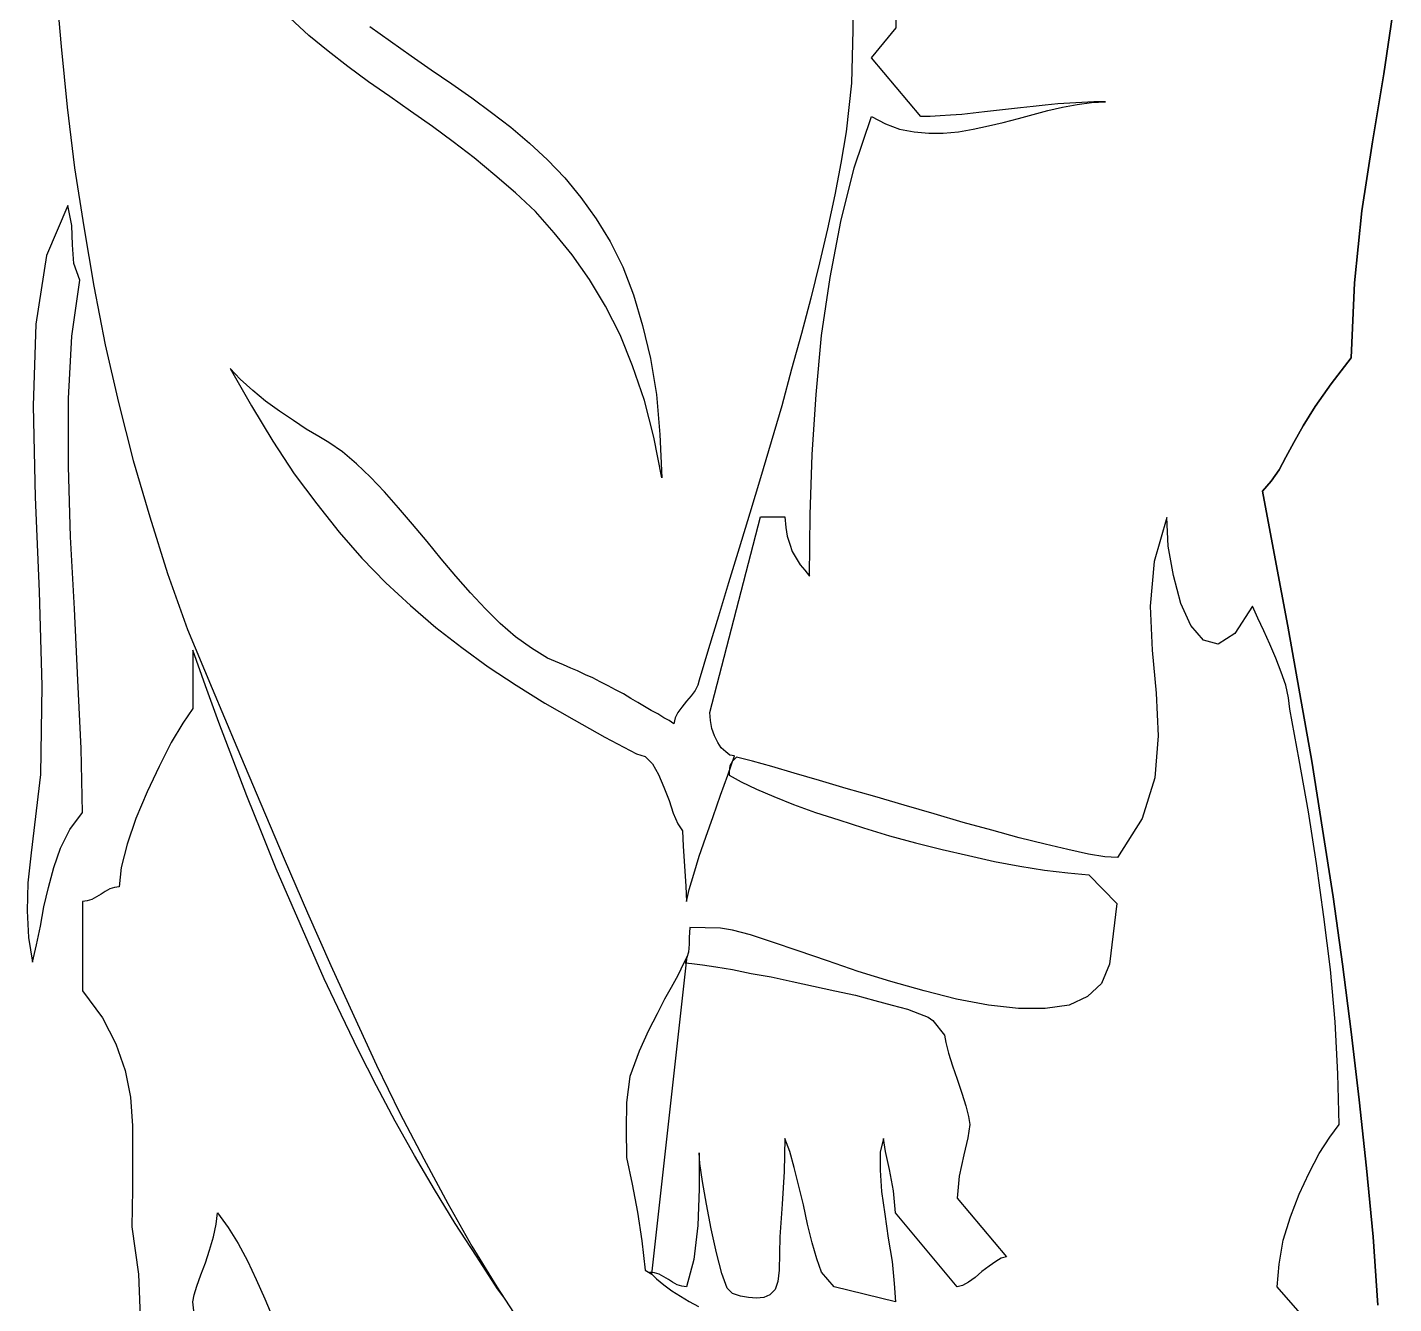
# Model space of a CAD drawing. Extents: x 500 to 638, y 181 to 267.
# Drawn here: x 622.9953 to 623.3948, y 203.8082 to 204.1814 of the extents above; entities that cross this region are included whole.
import ezdxf

# ---------------------------------------------------------------- set-up
doc = ezdxf.new("R2010")
doc.units = 0
doc.header["$LTSCALE"] = 7
doc.layers.add('ACESSÓRIO', color=2, linetype='CONTINUOUS')

msp = doc.modelspace()

# ---------------------------------------------------------------- linework, layer by layer
at = {"layer": 'ACESSÓRIO'}
for p, q in [((623.23689, 204.19536), (623.2367, 204.18058)), ((623.00371, 204.19361), (623.00526, 204.17572)), ((623.24934, 204.18117), (623.24934, 204.18991)), ((623.3919, 204.16775), (623.39482, 204.18759)), ((623.39482, 204.18759), (623.3919, 204.16775)), ((623.07761, 204.17902), (623.07216, 204.18408)), ((623.08325, 204.17436), (623.07761, 204.17902)), ((623.0955, 204.18156), (623.10153, 204.17728)), ((623.2367, 204.18058), (623.23631, 204.16502)), ((623.24215, 204.17242), (623.24934, 204.18117)), ((623.00526, 204.17572), (623.00701, 204.15802)), ((623.08909, 204.16988), (623.08325, 204.17436)), ((623.10153, 204.17728), (623.10756, 204.173)), ((623.10756, 204.173), (623.1134, 204.16891)), ((623.25654, 204.1553), (623.24215, 204.17242)), ((623.09511, 204.16541), (623.08909, 204.16988)), ((623.1134, 204.16891), (623.11942, 204.16483)), ((623.3886, 204.14791), (623.3919, 204.16775)), ((623.3919, 204.16775), (623.3886, 204.14791)), ((623.10133, 204.16114), (623.09511, 204.16541)), ((623.11942, 204.16483), (623.12526, 204.16074)), ((623.23631, 204.16502), (623.23476, 204.15083)), ((623.10737, 204.15686), (623.10133, 204.16114)), ((623.12526, 204.16074), (623.13109, 204.15647)), ((623.28941, 204.15822), (623.28571, 204.15783)), ((623.29291, 204.1586), (623.28941, 204.15822)), ((623.2966, 204.15899), (623.29291, 204.1586)), ((623.3001, 204.15919), (623.2966, 204.15899)), ((623.29797, 204.15802), (623.30224, 204.1588)), ((623.30361, 204.15938), (623.3001, 204.15919)), ((623.30224, 204.1588), (623.30652, 204.15938)), ((623.30711, 204.15957), (623.30361, 204.15938)), ((623.30652, 204.15938), (623.31061, 204.15957)), ((623.31061, 204.15957), (623.30711, 204.15957)), ((623.00701, 204.15802), (623.00915, 204.14032)), ((623.11379, 204.15238), (623.10737, 204.15686)), ((623.13109, 204.15647), (623.13673, 204.15219)), ((623.23709, 204.14032), (623.24215, 204.1553)), ((623.24215, 204.1553), (623.24623, 204.15316)), ((623.25926, 204.1553), (623.25654, 204.1553)), ((623.26218, 204.15549), (623.25926, 204.1553)), ((623.26529, 204.15569), (623.26218, 204.15549)), ((623.2686, 204.15588), (623.26529, 204.15569)), ((623.2719, 204.15627), (623.2686, 204.15588)), ((623.27521, 204.15666), (623.2719, 204.15627)), ((623.27871, 204.15705), (623.27521, 204.15666)), ((623.28221, 204.15744), (623.27871, 204.15705)), ((623.28065, 204.15355), (623.28513, 204.15471)), ((623.28571, 204.15783), (623.28221, 204.15744)), ((623.28513, 204.15471), (623.28941, 204.15588)), ((623.28941, 204.15588), (623.29369, 204.15705)), ((623.29369, 204.15705), (623.29797, 204.15802)), ((623.11981, 204.14791), (623.11379, 204.15238)), ((623.13673, 204.15219), (623.14218, 204.14752)), ((623.23476, 204.15083), (623.2332, 204.14169)), ((623.24623, 204.15316), (623.25031, 204.15161)), ((623.25031, 204.15161), (623.25459, 204.15083)), ((623.25459, 204.15083), (623.25887, 204.15043)), ((623.25887, 204.15043), (623.26315, 204.15043)), ((623.26315, 204.15043), (623.26763, 204.15083)), ((623.26763, 204.15083), (623.2719, 204.15161)), ((623.2719, 204.15161), (623.27637, 204.15258)), ((623.27637, 204.15258), (623.28065, 204.15355)), ((623.12603, 204.14324), (623.11981, 204.14791)), ((623.14218, 204.14752), (623.14743, 204.14266)), ((623.38548, 204.12768), (623.3886, 204.14791)), ((623.3886, 204.14791), (623.38548, 204.12768)), ((623.13206, 204.13818), (623.12603, 204.14324)), ((623.14743, 204.14266), (623.15249, 204.13741)), ((623.00915, 204.14032), (623.01187, 204.12301)), ((623.2332, 204.14169), (623.23145, 204.13235)), ((623.2332, 204.12457), (623.23709, 204.14032)), ((623.1381, 204.13293), (623.13206, 204.13818)), ((623.15249, 204.13741), (623.15715, 204.13157)), ((623.14393, 204.12749), (623.1381, 204.13293)), ((623.15715, 204.13157), (623.16162, 204.12534)), ((623.23145, 204.13235), (623.22931, 204.12243)), ((623.0072, 204.12924), (623.00098, 204.11465)), ((623.00837, 204.1234), (623.0072, 204.12924)), ((623.14938, 204.12127), (623.14393, 204.12749)), ((623.38335, 204.10668), (623.38548, 204.12768)), ((623.38548, 204.12768), (623.38335, 204.10668)), ((623.00857, 204.11776), (623.00837, 204.1234)), ((623.01187, 204.12301), (623.01479, 204.1057)), ((623.16162, 204.12534), (623.16571, 204.11873)), ((623.22931, 204.12243), (623.22697, 204.11251)), ((623.23009, 204.10823), (623.2332, 204.12457)), ((623.15463, 204.11484), (623.14938, 204.12127)), ((623.16571, 204.11873), (623.16941, 204.11135)), ((623.00098, 204.11465), (622.99787, 204.09462)), ((623.00896, 204.11232), (623.00857, 204.11776)), ((623.15968, 204.10765), (623.15463, 204.11484)), ((623.0107, 204.10746), (623.00896, 204.11232)), ((623.16941, 204.11135), (623.17252, 204.10318)), ((623.22697, 204.11251), (623.22445, 204.10221)), ((623.00837, 204.09112), (623.0107, 204.10746)), ((623.16435, 204.09987), (623.15968, 204.10765)), ((623.22756, 204.09131), (623.23009, 204.10823)), ((623.38237, 204.0847), (623.38335, 204.10668)), ((623.38335, 204.10668), (623.38237, 204.0847)), ((623.01479, 204.1057), (623.0181, 204.08859)), ((623.17252, 204.10318), (623.17524, 204.09423)), ((623.16863, 204.09151), (623.16435, 204.09987)), ((623.22445, 204.10221), (623.22172, 204.0919)), ((622.99787, 204.09462), (622.99709, 204.07069)), ((623.0074, 204.07284), (623.00837, 204.09112)), ((623.17232, 204.08237), (623.16863, 204.09151)), ((623.17524, 204.09423), (623.17758, 204.0845)), ((623.22172, 204.0919), (623.21881, 204.0814)), ((623.226, 204.074), (623.22756, 204.09131)), ((623.0181, 204.08859), (623.02198, 204.07167)), ((623.17582, 204.07225), (623.17232, 204.08237)), ((623.17758, 204.0845), (623.17933, 204.074)), ((623.37653, 204.07712), (623.38237, 204.0847)), ((623.38237, 204.0847), (623.37653, 204.07712)), ((623.05466, 204.08159), (623.06088, 204.07069)), ((623.05758, 204.07848), (623.05466, 204.08159)), ((623.06127, 204.07517), (623.05758, 204.07848)), ((623.21881, 204.0814), (623.21589, 204.07069)), ((623.06497, 204.07206), (623.06127, 204.07517)), ((623.37187, 204.0705), (623.37653, 204.07712)), ((623.37653, 204.07712), (623.37187, 204.0705)), ((622.99709, 204.07069), (622.99767, 204.04405)), ((623.0074, 204.053), (623.0074, 204.07284)), ((623.02198, 204.07167), (623.02626, 204.05474)), ((623.06088, 204.07069), (623.0671, 204.06038)), ((623.06905, 204.06914), (623.06497, 204.07206)), ((623.17855, 204.06156), (623.17582, 204.07225)), ((623.17933, 204.074), (623.1803, 204.06233)), ((623.21589, 204.07069), (623.21278, 204.06019)), ((623.22484, 204.0565), (623.226, 204.074)), ((623.36837, 204.06486), (623.37187, 204.0705)), ((623.37187, 204.0705), (623.36837, 204.06486)), ((623.07314, 204.06642), (623.06905, 204.06914)), ((623.07683, 204.06389), (623.07314, 204.06642)), ((623.08052, 204.06175), (623.07683, 204.06389)), ((623.36565, 204.06), (623.36837, 204.06486)), ((623.36837, 204.06486), (623.36565, 204.06)), ((623.0671, 204.06038), (623.07333, 204.05086)), ((623.08345, 204.06), (623.08052, 204.06175)), ((623.08753, 204.05728), (623.08345, 204.06)), ((623.18088, 204.04969), (623.17855, 204.06156)), ((623.1803, 204.06233), (623.18088, 204.04969)), ((623.21278, 204.06019), (623.20967, 204.04969)), ((623.36332, 204.05572), (623.36565, 204.06)), ((623.36565, 204.06), (623.36332, 204.05572)), ((623.02626, 204.05474), (623.03112, 204.03822)), ((623.09161, 204.05377), (623.08753, 204.05728)), ((623.22425, 204.0388), (623.22484, 204.0565)), ((623.36137, 204.05203), (623.36332, 204.05572)), ((623.36332, 204.05572), (623.36137, 204.05203)), ((623.00798, 204.03238), (623.0074, 204.053)), ((623.07333, 204.05086), (623.07994, 204.04211)), ((623.09569, 204.04988), (623.09161, 204.05377)), ((623.35904, 204.04872), (623.36137, 204.05203)), ((623.36137, 204.05203), (623.35904, 204.04872)), ((623.09978, 204.0456), (623.09569, 204.04988)), ((623.20967, 204.04969), (623.20655, 204.03938)), ((623.3565, 204.0458), (623.35904, 204.04872)), ((623.35904, 204.04872), (623.3565, 204.0458)), ((622.99767, 204.04405), (622.99884, 204.01644)), ((623.10387, 204.04094), (623.09978, 204.0456)), ((623.3602, 204.02596), (623.3565, 204.0458)), ((623.3565, 204.0458), (623.3602, 204.02596)), ((623.07994, 204.04211), (623.08655, 204.03374)), ((623.10795, 204.03608), (623.10387, 204.04094)), ((623.20655, 204.03938), (623.20345, 204.02907)), ((623.22406, 204.02091), (623.22425, 204.0388)), ((623.03112, 204.03822), (623.03637, 204.02169)), ((623.11223, 204.03102), (623.10795, 204.03608)), ((623.19489, 203.98104), (623.20967, 204.03822)), ((623.20967, 204.03822), (623.21686, 204.03822)), ((623.21686, 204.03822), (623.21706, 204.0351)), ((623.21706, 204.0351), (623.21745, 204.03258)), ((623.3285, 204.03802), (623.3248, 204.02518)), ((623.32889, 204.02966), (623.3285, 204.03802)), ((623.00915, 204.01138), (623.00798, 204.03238)), ((623.08655, 204.03374), (623.09317, 204.02616)), ((623.11631, 204.02596), (623.11223, 204.03102)), ((623.21745, 204.03258), (623.21823, 204.03024)), ((623.20345, 204.02907), (623.20033, 204.01896)), ((623.21823, 204.03024), (623.219, 204.0281)), ((623.219, 204.0281), (623.22017, 204.02616)), ((623.33044, 204.0211), (623.32889, 204.02966)), ((623.09317, 204.02616), (623.10017, 204.01896)), ((623.12059, 204.02091), (623.11631, 204.02596)), ((623.22017, 204.02616), (623.22133, 204.02421)), ((623.22133, 204.02421), (623.2227, 204.02266)), ((623.2227, 204.02266), (623.22406, 204.02091)), ((623.3248, 204.02518), (623.32364, 204.01216)), ((623.3639, 204.00632), (623.3602, 204.02596)), ((623.3602, 204.02596), (623.3639, 204.00632)), ((623.03637, 204.02169), (623.04221, 204.00534)), ((623.10017, 204.01896), (623.10737, 204.01235)), ((623.12487, 204.01605), (623.12059, 204.02091)), ((623.20033, 204.01896), (623.19741, 204.00924)), ((623.33259, 204.01293), (623.33044, 204.0211)), ((622.99884, 204.01644), (622.99962, 203.98881)), ((623.12934, 204.01138), (623.12487, 204.01605)), ((623.01012, 203.99056), (623.00915, 204.01138)), ((623.10737, 204.01235), (623.11476, 204.00593)), ((623.13362, 204.0071), (623.12934, 204.01138)), ((623.32364, 204.01216), (623.32422, 203.99932)), ((623.3355, 204.00652), (623.33259, 204.01293)), ((623.35359, 204.01216), (623.34834, 204.00418)), ((623.35514, 204.00865), (623.35359, 204.01216)), ((623.1381, 204.00321), (623.13362, 204.0071)), ((623.19741, 204.00924), (623.1945, 203.9997)), ((623.3392, 204.00224), (623.3355, 204.00652)), ((623.35689, 204.00496), (623.35514, 204.00865)), ((623.04221, 204.00534), (623.04941, 203.98804)), ((623.11476, 204.00593), (623.12234, 204.00009)), ((623.14277, 203.9999), (623.1381, 204.00321)), ((623.34834, 204.00418), (623.34348, 204.00107)), ((623.35865, 204.00107), (623.35689, 204.00496)), ((623.3674, 203.98649), (623.3639, 204.00632)), ((623.3639, 204.00632), (623.3674, 203.98649)), ((623.04377, 203.99932), (623.04377, 203.98221)), ((623.04746, 203.98881), (623.04377, 203.99932)), ((623.12234, 204.00009), (623.13012, 203.99445)), ((623.14743, 203.99699), (623.14277, 203.9999)), ((623.1945, 203.9997), (623.19177, 203.99056)), ((623.32422, 203.99932), (623.32539, 203.98668)), ((623.34348, 204.00107), (623.3392, 204.00224)), ((623.36039, 203.99699), (623.35865, 204.00107)), ((623.13012, 203.99445), (623.13829, 203.98901)), ((623.1521, 203.99504), (623.14743, 203.99699)), ((623.15424, 203.99407), (623.1521, 203.99504)), ((623.36195, 203.9929), (623.36039, 203.99699)), ((623.01109, 203.97053), (623.01012, 203.99056)), ((623.15618, 203.99329), (623.15424, 203.99407)), ((623.15852, 203.99212), (623.15618, 203.99329)), ((623.16065, 203.99115), (623.15852, 203.99212)), ((623.1628, 203.98998), (623.16065, 203.99115)), ((623.19177, 203.99056), (623.19138, 203.98901)), ((623.36332, 203.98901), (623.36195, 203.9929)), ((622.99962, 203.98881), (622.99923, 203.96295)), ((623.05135, 203.97812), (623.04746, 203.98881)), ((623.04941, 203.98804), (623.0566, 203.97092)), ((623.13829, 203.98901), (623.14665, 203.98376)), ((623.16513, 203.98881), (623.1628, 203.98998)), ((623.16727, 203.98765), (623.16513, 203.98881)), ((623.1696, 203.98649), (623.16727, 203.98765)), ((623.17174, 203.98512), (623.1696, 203.98649)), ((623.19061, 203.98746), (623.18944, 203.9859)), ((623.19138, 203.98901), (623.19061, 203.98746)), ((623.32539, 203.98668), (623.32597, 203.97423)), ((623.36409, 203.98531), (623.36332, 203.98901)), ((623.3709, 203.96684), (623.3674, 203.98649)), ((623.3674, 203.98649), (623.3709, 203.96684)), ((623.14665, 203.98376), (623.15521, 203.9789)), ((623.17388, 203.98395), (623.17174, 203.98512)), ((623.17582, 203.98279), (623.17388, 203.98395)), ((623.17777, 203.98162), (623.17582, 203.98279)), ((623.18671, 203.98259), (623.18555, 203.98104)), ((623.18808, 203.98434), (623.18671, 203.98259)), ((623.18944, 203.9859), (623.18808, 203.98434)), ((623.36448, 203.98201), (623.36409, 203.98531)), ((623.04377, 203.98221), (623.04085, 203.97793)), ((623.15521, 203.9789), (623.16416, 203.97384)), ((623.17972, 203.98065), (623.17777, 203.98162)), ((623.18146, 203.97948), (623.17972, 203.98065)), ((623.18303, 203.9787), (623.18146, 203.97948)), ((623.18438, 203.97773), (623.18303, 203.9787)), ((623.18477, 203.97948), (623.18438, 203.97773)), ((623.18555, 203.98104), (623.18477, 203.97948)), ((623.19508, 203.9787), (623.19489, 203.98104)), ((623.19547, 203.97637), (623.19508, 203.9787)), ((623.3672, 203.96723), (623.36448, 203.98201)), ((623.04085, 203.97793), (623.03735, 203.97229)), ((623.05544, 203.96742), (623.05135, 203.97812)), ((623.19624, 203.97423), (623.19547, 203.97637)), ((623.01148, 203.95187), (623.01109, 203.97053)), ((623.03735, 203.97229), (623.03385, 203.96528)), ((623.0566, 203.97092), (623.06361, 203.95439)), ((623.16416, 203.97384), (623.17349, 203.96898)), ((623.19722, 203.97229), (623.19624, 203.97423)), ((623.1982, 203.97073), (623.19722, 203.97229)), ((623.19955, 203.96956), (623.1982, 203.97073)), ((623.32597, 203.97423), (623.325, 203.96198)), ((623.05952, 203.95673), (623.05544, 203.96742)), ((623.17349, 203.96898), (623.17602, 203.9682)), ((623.17602, 203.9682), (623.17816, 203.96606)), ((623.20072, 203.96859), (623.19955, 203.96956)), ((623.20014, 203.96276), (623.20208, 203.96839)), ((623.20208, 203.96839), (623.20072, 203.96859)), ((623.20149, 203.96684), (623.20072, 203.96547)), ((623.20267, 203.96801), (623.20149, 203.96684)), ((623.20733, 203.96684), (623.20267, 203.96801)), ((623.21298, 203.96528), (623.20733, 203.96684)), ((623.36993, 203.95206), (623.3672, 203.96723)), ((623.37401, 203.947), (623.3709, 203.96684)), ((623.3709, 203.96684), (623.37401, 203.947)), ((622.99923, 203.96295), (622.9965, 203.94)), ((623.03385, 203.96528), (623.03035, 203.95789)), ((623.17816, 203.96606), (623.17991, 203.96295)), ((623.17991, 203.96295), (623.18146, 203.95925)), ((623.198, 203.95692), (623.20014, 203.96276)), ((623.20072, 203.96547), (623.20052, 203.96392)), ((623.20052, 203.96392), (623.20052, 203.96276)), ((623.20052, 203.96276), (623.20403, 203.96081)), ((623.21959, 203.96334), (623.21298, 203.96528)), ((623.22697, 203.9612), (623.21959, 203.96334)), ((623.18146, 203.95925), (623.18303, 203.95536)), ((623.20403, 203.96081), (623.2085, 203.95867)), ((623.2085, 203.95867), (623.21356, 203.95653)), ((623.23476, 203.95886), (623.22697, 203.9612)), ((623.24312, 203.95653), (623.23476, 203.95886)), ((623.325, 203.96198), (623.3213, 203.95011)), ((623.03035, 203.95789), (623.02704, 203.95011)), ((623.0638, 203.94603), (623.05952, 203.95673)), ((623.18303, 203.95536), (623.18419, 203.95167)), ((623.19586, 203.95069), (623.198, 203.95692)), ((623.21356, 203.95653), (623.21939, 203.9542)), ((623.25167, 203.954), (623.24312, 203.95653)), ((623.00779, 203.94681), (623.01148, 203.95187)), ((623.06361, 203.95439), (623.07041, 203.93825)), ((623.18419, 203.95167), (623.18555, 203.94856)), ((623.19372, 203.94466), (623.19586, 203.95069)), ((623.21939, 203.9542), (623.22581, 203.95187)), ((623.22581, 203.95187), (623.23262, 203.94972)), ((623.26043, 203.95148), (623.25167, 203.954)), ((623.26899, 203.94894), (623.26043, 203.95148)), ((623.37226, 203.93689), (623.36993, 203.95206)), ((623.00506, 203.94136), (623.00779, 203.94681)), ((623.02704, 203.95011), (623.02451, 203.94253)), ((623.18555, 203.94856), (623.18691, 203.94642)), ((623.23262, 203.94972), (623.23981, 203.94739)), ((623.23981, 203.94739), (623.2474, 203.94505)), ((623.27735, 203.94662), (623.26899, 203.94894)), ((623.28532, 203.94447), (623.27735, 203.94662)), ((623.3213, 203.95011), (623.31411, 203.93864)), ((623.37712, 203.92717), (623.37401, 203.947)), ((623.37401, 203.947), (623.37712, 203.92717)), ((623.02451, 203.94253), (623.02276, 203.93572)), ((623.06808, 203.93533), (623.0638, 203.94603)), ((623.18691, 203.94642), (623.1871, 203.94195)), ((623.19177, 203.93903), (623.19372, 203.94466)), ((623.2474, 203.94505), (623.25498, 203.94292)), ((623.25498, 203.94292), (623.26277, 203.94097)), ((623.29291, 203.94253), (623.28532, 203.94447)), ((623.29952, 203.94097), (623.29291, 203.94253)), ((622.9965, 203.94), (622.99553, 203.93125)), ((623.00312, 203.93572), (623.00506, 203.94136)), ((623.1871, 203.94195), (623.1875, 203.93611)), ((623.19022, 203.93377), (623.19177, 203.93903)), ((623.26277, 203.94097), (623.27054, 203.93922)), ((623.27054, 203.93922), (623.27813, 203.93747)), ((623.30555, 203.93961), (623.29952, 203.94097)), ((623.31041, 203.93883), (623.30555, 203.93961)), ((623.31411, 203.93864), (623.31041, 203.93883)), ((623.00156, 203.92988), (623.00312, 203.93572)), ((623.02276, 203.93572), (623.02218, 203.93008)), ((623.07275, 203.92463), (623.06808, 203.93533)), ((623.07041, 203.93825), (623.07722, 203.9225)), ((623.1875, 203.93611), (623.18789, 203.93027)), ((623.27813, 203.93747), (623.28552, 203.93611)), ((623.28552, 203.93611), (623.29272, 203.93494)), ((623.29272, 203.93494), (623.29952, 203.93416)), ((623.3744, 203.92133), (623.37226, 203.93689)), ((622.99553, 203.93125), (622.99534, 203.92308)), ((623.18886, 203.9293), (623.19022, 203.93377)), ((623.29952, 203.93416), (623.30574, 203.93358)), ((623.30574, 203.93358), (623.31391, 203.92521)), ((623.0002, 203.92424), (623.00156, 203.92988)), ((623.01557, 203.92717), (623.01421, 203.92639)), ((623.01692, 203.92794), (623.01557, 203.92717)), ((623.0181, 203.92872), (623.01692, 203.92794)), ((623.01946, 203.92949), (623.0181, 203.92872)), ((623.02082, 203.92988), (623.01946, 203.92949)), ((623.02218, 203.93008), (623.02082, 203.92988)), ((623.18789, 203.93027), (623.18808, 203.9258)), ((623.18808, 203.9258), (623.18886, 203.9293)), ((623.37984, 203.90752), (623.37712, 203.92717)), ((623.37712, 203.92717), (623.37984, 203.90752)), ((622.99534, 203.92308), (622.99573, 203.9153)), ((622.99923, 203.9186), (623.0002, 203.92424)), ((623.01285, 203.926), (623.01148, 203.9258)), ((623.01148, 203.9258), (623.01148, 203.89974)), ((623.01421, 203.92639), (623.01285, 203.926)), ((623.07741, 203.91394), (623.07275, 203.92463)), ((623.31391, 203.92521), (623.31177, 203.90752)), ((622.99807, 203.91316), (622.99923, 203.9186)), ((623.07722, 203.9225), (623.08403, 203.90713)), ((623.37634, 203.90596), (623.3744, 203.92133)), ((622.99573, 203.9153), (622.99689, 203.9081)), ((623.18905, 203.91822), (623.18886, 203.9153)), ((623.18886, 203.9153), (623.18886, 203.91335)), ((623.198, 203.91802), (623.18905, 203.91822)), ((623.20149, 203.91744), (623.198, 203.91802)), ((623.20675, 203.91608), (623.20149, 203.91744)), ((623.21317, 203.91394), (623.20675, 203.91608)), ((622.99689, 203.9081), (622.99807, 203.91316)), ((623.08208, 203.90324), (623.07741, 203.91394)), ((623.18866, 203.91102), (623.18769, 203.90791)), ((623.18886, 203.91335), (623.18866, 203.91102)), ((623.22075, 203.91141), (623.21317, 203.91394)), ((623.22931, 203.90849), (623.22075, 203.91141)), ((623.08403, 203.90713), (623.09083, 203.89235)), ((623.17797, 203.81689), (623.18828, 203.90985)), ((623.1873, 203.90791), (623.18555, 203.90421)), ((623.18828, 203.90985), (623.1873, 203.90791)), ((623.18769, 203.90791), (623.18963, 203.90772)), ((623.18963, 203.90772), (623.19275, 203.90733)), ((623.19275, 203.90733), (623.19663, 203.90674)), ((623.19663, 203.90674), (623.20149, 203.90596)), ((623.23826, 203.90538), (623.22931, 203.90849)), ((623.31177, 203.90752), (623.30944, 203.90188)), ((623.38237, 203.88768), (623.37984, 203.90752)), ((623.37984, 203.90752), (623.38237, 203.88768)), ((623.08714, 203.89274), (623.08208, 203.90324)), ((623.18555, 203.90421), (623.18361, 203.90071)), ((623.20149, 203.90596), (623.20694, 203.90479)), ((623.20694, 203.90479), (623.21278, 203.90382)), ((623.21278, 203.90382), (623.219, 203.90246)), ((623.24779, 203.90246), (623.23826, 203.90538)), ((623.37771, 203.8906), (623.37634, 203.90596)), ((623.01148, 203.89974), (623.01732, 203.89177)), ((623.18361, 203.90071), (623.18166, 203.89721)), ((623.219, 203.90246), (623.22523, 203.9011)), ((623.22523, 203.9011), (623.23145, 203.89974)), ((623.23145, 203.89974), (623.23748, 203.89838)), ((623.25751, 203.89974), (623.24779, 203.90246)), ((623.26704, 203.89721), (623.25751, 203.89974)), ((623.30944, 203.90188), (623.30535, 203.89799)), ((623.18166, 203.89721), (623.17952, 203.89293)), ((623.23748, 203.89838), (623.24312, 203.89683)), ((623.24312, 203.89683), (623.24818, 203.89546)), ((623.24818, 203.89546), (623.25265, 203.89429)), ((623.27637, 203.89546), (623.26704, 203.89721)), ((623.28513, 203.89449), (623.27637, 203.89546)), ((623.29991, 203.89546), (623.29291, 203.89449)), ((623.30535, 203.89799), (623.29991, 203.89546)), ((623.01732, 203.89177), (623.0212, 203.88418)), ((623.09219, 203.88224), (623.08714, 203.89274)), ((623.09083, 203.89235), (623.09745, 203.87796)), ((623.17952, 203.89293), (623.17699, 203.88807)), ((623.25265, 203.89429), (623.25615, 203.89293)), ((623.25615, 203.89293), (623.25868, 203.89196)), ((623.25868, 203.89196), (623.26004, 203.89099)), ((623.26004, 203.89099), (623.26354, 203.88671)), ((623.29291, 203.89449), (623.28513, 203.89449)), ((623.37849, 203.87542), (623.37771, 203.8906)), ((623.17699, 203.88807), (623.17427, 203.88204)), ((623.26354, 203.88671), (623.26393, 203.88457)), ((623.38471, 203.86784), (623.38237, 203.88768)), ((623.38237, 203.88768), (623.38471, 203.86784)), ((623.0212, 203.88418), (623.02393, 203.8764)), ((623.26393, 203.88457), (623.26471, 203.88146)), ((623.09745, 203.87193), (623.09219, 203.88224)), ((623.17427, 203.88204), (623.17154, 203.87465)), ((623.26471, 203.88146), (623.26587, 203.87776)), ((623.02393, 203.8764), (623.02548, 203.86862)), ((623.09745, 203.87796), (623.10425, 203.86396)), ((623.17154, 203.87465), (623.17057, 203.86707)), ((623.26587, 203.87776), (623.26724, 203.87387)), ((623.37887, 203.86065), (623.37849, 203.87542)), ((623.1029, 203.86162), (623.09745, 203.87193)), ((623.26724, 203.87387), (623.2686, 203.86979)), ((623.02548, 203.86862), (623.02607, 203.86026)), ((623.17057, 203.86707), (623.17038, 203.85929)), ((623.2686, 203.86979), (623.26976, 203.86609)), ((623.38684, 203.84782), (623.38471, 203.86784)), ((623.38471, 203.86784), (623.38684, 203.84782)), ((623.10425, 203.86396), (623.11125, 203.85054)), ((623.26976, 203.86609), (623.27054, 203.86299)), ((623.27054, 203.86299), (623.27093, 203.86065)), ((623.02607, 203.86026), (623.02607, 203.85132)), ((623.10854, 203.85151), (623.1029, 203.86162)), ((623.17038, 203.85929), (623.17057, 203.85093)), ((623.27093, 203.86065), (623.27035, 203.85676)), ((623.37615, 203.85696), (623.37887, 203.86065)), ((623.21686, 203.85657), (623.21666, 203.84684)), ((623.21823, 203.85268), (623.21686, 203.85657)), ((623.24565, 203.85657), (623.24468, 203.85249)), ((623.24623, 203.85268), (623.24565, 203.85657)), ((623.27035, 203.85676), (623.26918, 203.85171)), ((623.37304, 203.8521), (623.37615, 203.85696)), ((623.02607, 203.85132), (623.02607, 203.84159)), ((623.11437, 203.84159), (623.10854, 203.85151)), ((623.17057, 203.85093), (623.17213, 203.84315)), ((623.19177, 203.85229), (623.19177, 203.84179)), ((623.19197, 203.84918), (623.19177, 203.85229)), ((623.21959, 203.84802), (623.21823, 203.85268)), ((623.24468, 203.85249), (623.24468, 203.84724)), ((623.2474, 203.84743), (623.24623, 203.85268)), ((623.26918, 203.85171), (623.26782, 203.84548)), ((623.37012, 203.84645), (623.37304, 203.8521)), ((623.11125, 203.85054), (623.11826, 203.83751)), ((623.19275, 203.84393), (623.19197, 203.84918)), ((623.21666, 203.84684), (623.21608, 203.83732)), ((623.22094, 203.84257), (623.21959, 203.84802)), ((623.24468, 203.84724), (623.24506, 203.84101)), ((623.24857, 203.8412), (623.2474, 203.84743)), ((623.38879, 203.82779), (623.38684, 203.84782)), ((623.38684, 203.84782), (623.38879, 203.82779)), ((623.17213, 203.84315), (623.17369, 203.83498)), ((623.19392, 203.83732), (623.19275, 203.84393)), ((623.26782, 203.84548), (623.26724, 203.83907)), ((623.3672, 203.84023), (623.37012, 203.84645)), ((623.02607, 203.84159), (623.02587, 203.8307)), ((623.1204, 203.83167), (623.11437, 203.84159)), ((623.19177, 203.84179), (623.19138, 203.83109)), ((623.22231, 203.83712), (623.22094, 203.84257)), ((623.24506, 203.84101), (623.24603, 203.8344)), ((623.24915, 203.83479), (623.24857, 203.8412)), ((623.26724, 203.83907), (623.28162, 203.82195)), ((623.36467, 203.83362), (623.3672, 203.84023)), ((623.05057, 203.83148), (623.05096, 203.83479)), ((623.05096, 203.83479), (623.05408, 203.83051)), ((623.11826, 203.83751), (623.12526, 203.82506)), ((623.17369, 203.83498), (623.17505, 203.82662)), ((623.19527, 203.83012), (623.19392, 203.83732)), ((623.21608, 203.83732), (623.21531, 203.82779)), ((623.22348, 203.83148), (623.22231, 203.83712)), ((623.26724, 203.8132), (623.24915, 203.83479)), ((623.02587, 203.8307), (623.02782, 203.81689)), ((623.0498, 203.82779), (623.05057, 203.83148)), ((623.12662, 203.82215), (623.1204, 203.83167)), ((623.19138, 203.83109), (623.19022, 203.82117)), ((623.22484, 203.82603), (623.22348, 203.83148)), ((623.24603, 203.8344), (623.24701, 203.8274)), ((623.36254, 203.82681), (623.36467, 203.83362)), ((623.04863, 203.8239), (623.0498, 203.82779)), ((623.05408, 203.83051), (623.05699, 203.82584)), ((623.19683, 203.82312), (623.19527, 203.83012)), ((623.21531, 203.82779), (623.21511, 203.81807)), ((623.24701, 203.8274), (623.24818, 203.82059)), ((623.36137, 203.81981), (623.36254, 203.82681)), ((623.39015, 203.80776), (623.38879, 203.82779)), ((623.38879, 203.82779), (623.39015, 203.80776)), ((623.04746, 203.8202), (623.04863, 203.8239)), ((623.05699, 203.82584), (623.05972, 203.82078)), ((623.12526, 203.82506), (623.13265, 203.8132)), ((623.17505, 203.82662), (623.17602, 203.81807)), ((623.19839, 203.81709), (623.19683, 203.82312)), ((623.2262, 203.82136), (623.22484, 203.82603)), ((623.0461, 203.8167), (623.04746, 203.8202)), ((623.05972, 203.82078), (623.06224, 203.81534)), ((623.13285, 203.81262), (623.12662, 203.82215)), ((623.19022, 203.82117), (623.18808, 203.8132)), ((623.22756, 203.81748), (623.2262, 203.82136)), ((623.24818, 203.82059), (623.24876, 203.81417)), ((623.27657, 203.81923), (623.27443, 203.81768)), ((623.27852, 203.82059), (623.27657, 203.81923)), ((623.28007, 203.82156), (623.27852, 203.82059)), ((623.28162, 203.82195), (623.28007, 203.82156)), ((623.36078, 203.8132), (623.36137, 203.81981)), ((623.02782, 203.81689), (623.02841, 203.80192)), ((623.04493, 203.8134), (623.0461, 203.8167)), ((623.06224, 203.81534), (623.06477, 203.8097)), ((623.17602, 203.81807), (623.17797, 203.81689)), ((623.17738, 203.81748), (623.17933, 203.81553)), ((623.17875, 203.81728), (623.17738, 203.81748)), ((623.17797, 203.81689), (623.17797, 203.81689)), ((623.1801, 203.81689), (623.17875, 203.81728)), ((623.17933, 203.81553), (623.18146, 203.81378)), ((623.18146, 203.81611), (623.1801, 203.81689)), ((623.18283, 203.81534), (623.18146, 203.81611)), ((623.184, 203.81456), (623.18283, 203.81534)), ((623.19994, 203.81281), (623.19839, 203.81709)), ((623.21472, 203.81476), (623.21395, 203.81242)), ((623.21511, 203.81807), (623.21472, 203.81476)), ((623.23125, 203.8132), (623.22756, 203.81748)), ((623.27249, 203.81592), (623.27054, 203.81456)), ((623.27443, 203.81768), (623.27249, 203.81592)), ((623.04377, 203.80873), (623.04416, 203.81086)), ((623.04416, 203.81086), (623.04493, 203.8134)), ((623.13265, 203.8132), (623.14004, 203.80172)), ((623.13459, 203.81028), (623.13285, 203.81262)), ((623.18146, 203.81378), (623.1838, 203.81203)), ((623.1838, 203.81203), (623.18633, 203.81048)), ((623.18535, 203.81378), (623.184, 203.81456)), ((623.18671, 203.8134), (623.18535, 203.81378)), ((623.18808, 203.8132), (623.18671, 203.8134)), ((623.20149, 203.81125), (623.19994, 203.81281)), ((623.20383, 203.81048), (623.20149, 203.81125)), ((623.21239, 203.81086), (623.21064, 203.81009)), ((623.21395, 203.81242), (623.21239, 203.81086)), ((623.24915, 203.80873), (623.23125, 203.8132)), ((623.24876, 203.81417), (623.24915, 203.80873)), ((623.26879, 203.81359), (623.26724, 203.8132)), ((623.27054, 203.81456), (623.26879, 203.81359)), ((623.36818, 203.80464), (623.36078, 203.8132)), ((623.04435, 203.80348), (623.04377, 203.80873)), ((623.06477, 203.8097), (623.0671, 203.80406)), ((623.18633, 203.81048), (623.18886, 203.80892)), ((623.18886, 203.80892), (623.19158, 203.80737)), ((623.20616, 203.81009), (623.20383, 203.81048)), ((623.2085, 203.80989), (623.20616, 203.81009)), ((623.21064, 203.81009), (623.2085, 203.80989))]:
    msp.add_line(p, q, dxfattribs=at)

doc.saveas('drawing.dxf')
